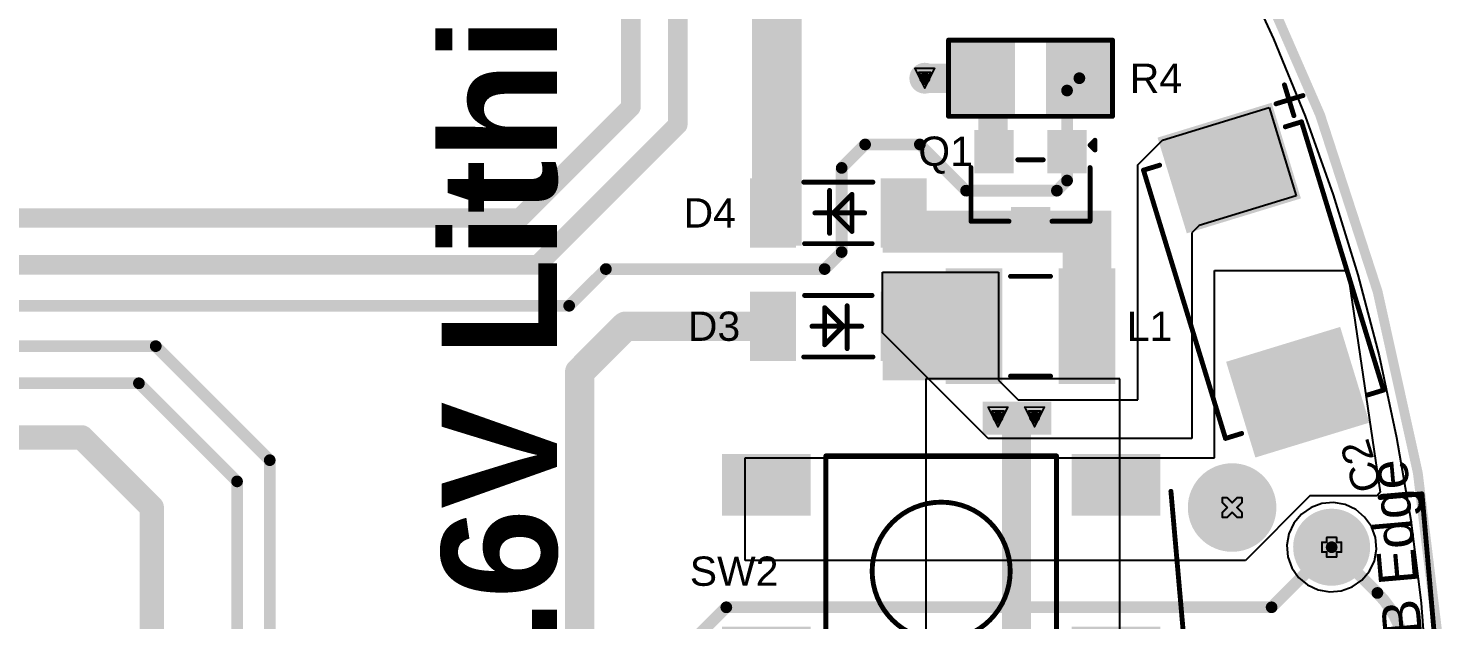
# Model space of a CAD drawing. Header units: inches. Extents: x 29 to 267, y 155 to 337.
# Drawn here: x 103.32 to 140.35, y 231.91 to 247.29 of the extents above; entities that cross this region are included whole.
import ezdxf

# ---------------------------------------------------------------- set-up
doc = ezdxf.new("R2010")
doc.units = ezdxf.units.IN
for name, color, linetype in [('Board Outline', 216, 'Continuous'), ('Bottom Layer', 5, 'Continuous'), ('Bottom Solder', 6, 'Continuous'), ('Drill Drawing', 1, 'Continuous'), ('Multi-Layer', 9, 'Continuous'), ('Pad Holes', 156, 'Continuous'), ('Top Layer', 1, 'Continuous'), ('Top Overlay', 2, 'Continuous'), ('Top Paste', 8, 'Continuous'), ('Top Solder', 216, 'Continuous'), ('Via Holes', 16, 'Continuous')]:
    doc.layers.add(name, color=color, linetype=linetype)
doc.styles.add('Arial', font='', dxfattribs={"height": 0.2})
doc.styles.add('Arial_Bold', font='', dxfattribs={"height": 0.2})
doc.styles.get('Arial').set_extended_font_data('Arial')
doc.styles.get('Arial_Bold').set_extended_font_data('Arial', bold=True)

# ---------------------------------------------------------------- blocks, each defined once
blk = doc.blocks.new('FSM6JSMATR_1')
at = {"layer": 'Top Layer'}
for points in [[(-3.5, 1.55), (-5.6, 1.55), (-5.6, 2.95), (-3.5, 2.95)], [(5.6, 1.55), (3.5, 1.55), (3.5, 2.95), (5.6, 2.95)], [(-3.5, -2.95), (-5.6, -2.95), (-5.6, -1.55), (-3.5, -1.55)], [(5.6, -2.95), (3.5, -2.95), (3.5, -1.55), (5.6, -1.55)]]:
    blk.add_hatch(color=1, dxfattribs=at).paths.add_polyline_path(points)
at = {"layer": 'Top Paste'}
for points in [[(-3.5, 1.55), (-5.6, 1.55), (-5.6, 2.95), (-3.5, 2.95)], [(5.6, 1.55), (3.5, 1.55), (3.5, 2.95), (5.6, 2.95)], [(-3.5, -2.95), (-5.6, -2.95), (-5.6, -1.55), (-3.5, -1.55)], [(5.6, -2.95), (3.5, -2.95), (3.5, -1.55), (5.6, -1.55)]]:
    blk.add_hatch(color=8, dxfattribs=at).paths.add_polyline_path(points)
at = {"layer": 'Top Solder'}
for points in [[(-3.398, 1.448), (-5.702, 1.448), (-5.702, 3.052), (-3.398, 3.052)], [(5.702, 1.448), (3.398, 1.448), (3.398, 3.052), (5.702, 3.052)], [(-3.398, -3.052), (-5.702, -3.052), (-5.702, -1.448), (-3.398, -1.448)], [(5.702, -3.052), (3.398, -3.052), (3.398, -1.448), (5.702, -1.448)]]:
    blk.add_hatch(color=216, dxfattribs=at).paths.add_polyline_path(points)
at = {"layer": 'Top Overlay', "const_width": 0.127}
for points in [[(3, 3), (-3, 3)], [(-3, 3), (-3, -3)], [(3, 3), (3, -3)], [(-5.784, 2.284), (-5.911, 2.411)], [(-5.911, 2.411), (-5.911, 2.157)], [(-5.784, 2.284), (-5.911, 2.157)], [(3, -3), (-3, -3)]]:
    blk.add_lwpolyline(points, dxfattribs=at)
at = {"layer": 'Top Overlay'}
for points, const_width in [([(-3.032, 3, 1), (-2.968, 3, 1)], 0.0635), ([(-3.032, 3, 1), (-2.968, 3, 1)], 0.0635), ([(2.968, 3, 1), (3.032, 3, 1)], 0.0635), ([(2.968, 3, 1), (3.032, 3, 1)], 0.0635), ([(-5.943, 2.411, 1), (-5.879, 2.411, 1)], 0.0635), ([(-5.943, 2.411, 1), (-5.879, 2.411, 1)], 0.0635), ([(-5.816, 2.284, 1), (-5.752, 2.284, 1)], 0.0635), ([(-5.816, 2.284, 1), (-5.752, 2.284, 1)], 0.0635), ([(-5.943, 2.157, 1), (-5.879, 2.157, 1)], 0.0635), ([(-5.943, 2.157, 1), (-5.879, 2.157, 1)], 0.0635), ([(1.796, 0, 1), (-1.796, 0, 1)], 0.127), ([(-1.828, 0, 1), (-1.764, 0, 1)], 0.0635), ([(1.764, 0, 1), (1.828, 0, 1)], 0.0635), ([(-3.032, -3, 1), (-2.968, -3, 1)], 0.0635), ([(-3.032, -3, 1), (-2.968, -3, 1)], 0.0635), ([(2.968, -3, 1), (3.032, -3, 1)], 0.0635), ([(2.968, -3, 1), (3.032, -3, 1)], 0.0635)]:
    blk.add_lwpolyline(points, format="xyb", close=True, dxfattribs=dict(at, const_width=const_width))
blk = doc.blocks.new('NLV32T_101J_EF_6')
at = {"layer": 'Top Layer'}
for points in [[(-2.106, 1.405), (-0.836, 1.405), (-0.836, -1.405), (-2.106, -1.405)], [(0.836, 1.405), (2.106, 1.405), (2.106, -1.405), (0.836, -1.405)]]:
    blk.add_hatch(color=1, dxfattribs=at).paths.add_polyline_path(points)
at = {"layer": 'Top Paste'}
for points in [[(-2.106, 1.405), (-0.836, 1.405), (-0.836, -1.405), (-2.106, -1.405)], [(0.836, 1.405), (2.106, 1.405), (2.106, -1.405), (0.836, -1.405)]]:
    blk.add_hatch(color=8, dxfattribs=at).paths.add_polyline_path(points)
at = {"layer": 'Top Solder'}
for points in [[(-2.208, 1.507), (-0.734, 1.507), (-0.734, -1.507), (-2.208, -1.507)], [(0.734, 1.507), (2.208, 1.507), (2.208, -1.507), (0.734, -1.507)]]:
    blk.add_hatch(color=216, dxfattribs=at).paths.add_polyline_path(points)
at = {"layer": 'Top Overlay', "const_width": 0.127}
for points in [[(-0.52, 1.298), (0.52, 1.298)], [(-0.52, -1.298), (0.52, -1.298)]]:
    blk.add_lwpolyline(points, dxfattribs=at)
at = {"layer": 'Top Overlay', "const_width": 0.0635}
for points in [[(-0.552, 1.298, 1), (-0.488, 1.298, 1)], [(0.488, 1.298, 1), (0.552, 1.298, 1)], [(-0.552, -1.298, 1), (-0.488, -1.298, 1)], [(0.488, -1.298, 1), (0.552, -1.298, 1)]]:
    blk.add_lwpolyline(points, format="xyb", close=True, dxfattribs=at)
blk = doc.blocks.new('1825027_8_17')
at = {"layer": 'Bottom Layer'}
h = blk.add_hatch(color=5, dxfattribs=at)
edge = h.paths.add_edge_path()
edge.add_arc((-3.505, 1.245), 1.05, 0, 360)
h = blk.add_hatch(color=5, dxfattribs=at)
edge = h.paths.add_edge_path()
edge.add_arc((3.505, 1.245), 1.05, 0, 360)
h = blk.add_hatch(color=5, dxfattribs=at)
edge = h.paths.add_edge_path()
edge.add_arc((-2.25, -1.245), 0.9, 0, 360)
h = blk.add_hatch(color=5, dxfattribs=at)
edge = h.paths.add_edge_path()
edge.add_arc((2.25, -1.245), 0.9, 0, 360)
at = {"layer": 'Bottom Solder'}
h = blk.add_hatch(color=6, dxfattribs=at)
edge = h.paths.add_edge_path()
edge.add_arc((-3.505, 1.245), 1.152, 0, 360)
h = blk.add_hatch(color=6, dxfattribs=at)
edge = h.paths.add_edge_path()
edge.add_arc((3.505, 1.245), 1.152, 0, 360)
h = blk.add_hatch(color=6, dxfattribs=at)
edge = h.paths.add_edge_path()
edge.add_arc((-2.25, -1.245), 1.002, 0, 360)
h = blk.add_hatch(color=6, dxfattribs=at)
edge = h.paths.add_edge_path()
edge.add_arc((2.25, -1.245), 1.002, 0, 360)
at = {"layer": 'Multi-Layer'}
h = blk.add_hatch(color=9, dxfattribs=at)
edge = h.paths.add_edge_path()
edge.add_arc((-3.505, 1.245), 1.05, 0, 360)
h = blk.add_hatch(color=9, dxfattribs=at)
edge = h.paths.add_edge_path()
edge.add_arc((3.505, 1.245), 1.05, 0, 360)
h = blk.add_hatch(color=9, dxfattribs=at)
edge = h.paths.add_edge_path()
edge.add_arc((-2.25, -1.245), 0.9, 0, 360)
h = blk.add_hatch(color=9, dxfattribs=at)
edge = h.paths.add_edge_path()
edge.add_arc((2.25, -1.245), 0.9, 0, 360)
at = {"layer": 'Pad Holes'}
h = blk.add_hatch(color=7, dxfattribs=at)
edge = h.paths.add_edge_path()
edge.add_arc((-3.505, 1.245), 0.65, 0, 360)
h = blk.add_hatch(color=7, dxfattribs=at)
edge = h.paths.add_edge_path()
edge.add_arc((3.505, 1.245), 0.65, 0, 360)
h = blk.add_hatch(color=7, dxfattribs=at)
edge = h.paths.add_edge_path()
edge.add_arc((-2.25, -1.245), 0.55, 0, 360)
h = blk.add_hatch(color=7, dxfattribs=at)
edge = h.paths.add_edge_path()
edge.add_arc((2.25, -1.245), 0.55, 0, 360)
at = {"layer": 'Top Layer'}
h = blk.add_hatch(color=1, dxfattribs=at)
edge = h.paths.add_edge_path()
edge.add_arc((-3.505, 1.245), 1.05, 0, 360)
h = blk.add_hatch(color=1, dxfattribs=at)
edge = h.paths.add_edge_path()
edge.add_arc((3.505, 1.245), 1.05, 0, 360)
h = blk.add_hatch(color=1, dxfattribs=at)
edge = h.paths.add_edge_path()
edge.add_arc((-2.25, -1.245), 0.9, 0, 360)
h = blk.add_hatch(color=1, dxfattribs=at)
edge = h.paths.add_edge_path()
edge.add_arc((2.25, -1.245), 0.9, 0, 360)
at = {"layer": 'Top Solder'}
h = blk.add_hatch(color=216, dxfattribs=at)
edge = h.paths.add_edge_path()
edge.add_arc((-3.505, 1.245), 1.152, 0, 360)
h = blk.add_hatch(color=216, dxfattribs=at)
edge = h.paths.add_edge_path()
edge.add_arc((3.505, 1.245), 1.152, 0, 360)
h = blk.add_hatch(color=216, dxfattribs=at)
edge = h.paths.add_edge_path()
edge.add_arc((-2.25, -1.245), 1.002, 0, 360)
h = blk.add_hatch(color=216, dxfattribs=at)
edge = h.paths.add_edge_path()
edge.add_arc((2.25, -1.245), 1.002, 0, 360)
at = {"layer": 'Top Overlay', "const_width": 0.127}
for points in [[(4.064, 2.794), (-4.013, 2.794)], [(-3.429, -2.616), (-3.429, -3.708)], [(3.429, -2.616), (3.429, -3.708)], [(3.429, -3.708), (-3.429, -3.708)]]:
    blk.add_lwpolyline(points, dxfattribs=at)
at = {"layer": 'Top Overlay', "const_width": 0.0635}
for points in [[(-4.045, 2.794, 1), (-3.981, 2.794, 1)], [(4.032, 2.794, 1), (4.096, 2.794, 1)], [(-3.461, -2.616, 1), (-3.397, -2.616, 1)], [(3.397, -2.616, 1), (3.461, -2.616, 1)], [(-3.461, -3.708, 1), (-3.397, -3.708, 1)], [(-3.461, -3.708, 1), (-3.397, -3.708, 1)], [(3.397, -3.708, 1), (3.461, -3.708, 1)], [(3.397, -3.708, 1), (3.461, -3.708, 1)]]:
    blk.add_lwpolyline(points, format="xyb", close=True, dxfattribs=at)
at = {"layer": 'Top Overlay', "style": 'Arial'}
blk.add_text('PCB Edge', height=1, dxfattribs=at).set_placement((-2.134, -3.393))
blk = doc.blocks.new('R___1206_52')
at = {"layer": 'Top Layer'}
for points in [[(-2.032, 0.889), (-0.508, 0.889), (-0.508, -0.889), (-2.032, -0.889)], [(0.508, 0.889), (2.032, 0.889), (2.032, -0.889), (0.508, -0.889)]]:
    blk.add_hatch(color=1, dxfattribs=at).paths.add_polyline_path(points)
at = {"layer": 'Top Paste'}
for points in [[(-2.032, 0.889), (-0.508, 0.889), (-0.508, -0.889), (-2.032, -0.889)], [(0.508, 0.889), (2.032, 0.889), (2.032, -0.889), (0.508, -0.889)]]:
    blk.add_hatch(color=8, dxfattribs=at).paths.add_polyline_path(points)
at = {"layer": 'Top Solder'}
for points in [[(-2.1336, 0.9906), (-0.4064, 0.9906), (-0.4064, -0.9906), (-2.1336, -0.9906)], [(0.4064, 0.9906), (2.1336, 0.9906), (2.1336, -0.9906), (0.4064, -0.9906)]]:
    blk.add_hatch(color=216, dxfattribs=at).paths.add_polyline_path(points)
at = {"layer": 'Top Overlay', "const_width": 0.127}
for points in [[(-2.1336, -0.9906), (-2.1336, 0.9906)], [(-2.1336, 0.9906), (2.1336, 0.9906)], [(2.1336, -0.9906), (2.1336, 0.9906)], [(-2.1336, -0.9906), (2.1336, -0.9906)]]:
    blk.add_lwpolyline(points, dxfattribs=at)
at = {"layer": 'Top Overlay', "const_width": 0.0635}
for points in [[(-2.16535, 0.9906, 1), (-2.10185, 0.9906, 1)], [(-2.16535, 0.9906, 1), (-2.10185, 0.9906, 1)], [(2.10185, 0.9906, 1), (2.16535, 0.9906, 1)], [(2.10185, 0.9906, 1), (2.16535, 0.9906, 1)], [(-2.16535, -0.9906, 1), (-2.10185, -0.9906, 1)], [(-2.16535, -0.9906, 1), (-2.10185, -0.9906, 1)], [(2.10185, -0.9906, 1), (2.16535, -0.9906, 1)], [(2.10185, -0.9906, 1), (2.16535, -0.9906, 1)]]:
    blk.add_lwpolyline(points, format="xyb", close=True, dxfattribs=at)
blk = doc.blocks.new('SOT_23_66')
at = {"layer": 'Top Layer'}
for points in [[(-0.41, 1.46), (0.41, 1.46), (0.41, 0.54), (-0.41, 0.54)], [(-1.36, -0.54), (-0.54, -0.54), (-0.54, -1.46), (-1.36, -1.46)], [(0.54, -0.54), (1.36, -0.54), (1.36, -1.46), (0.54, -1.46)]]:
    blk.add_hatch(color=1, dxfattribs=at).paths.add_polyline_path(points)
at = {"layer": 'Top Paste'}
for points in [[(-0.41, 1.46), (0.41, 1.46), (0.41, 0.54), (-0.41, 0.54)], [(-1.36, -0.54), (-0.54, -0.54), (-0.54, -1.46), (-1.36, -1.46)], [(0.54, -0.54), (1.36, -0.54), (1.36, -1.46), (0.54, -1.46)]]:
    blk.add_hatch(color=8, dxfattribs=at).paths.add_polyline_path(points)
at = {"layer": 'Top Solder'}
for points in [[(-0.512, 1.562), (0.512, 1.562), (0.512, 0.438), (-0.512, 0.438)], [(-1.462, -0.438), (-0.438, -0.438), (-0.438, -1.562), (-1.462, -1.562)], [(0.438, -0.438), (1.462, -0.438), (1.462, -1.562), (0.438, -1.562)]]:
    blk.add_hatch(color=216, dxfattribs=at).paths.add_polyline_path(points)
at = {"layer": 'Top Overlay', "const_width": 0.127}
for points in [[(-1.549, 0.813), (-1.549, -0.584)], [(-0.559, 0.813), (-1.549, 0.813)], [(1.549, 0.813), (0.559, 0.813)], [(1.549, 0.813), (1.549, -0.584)], [(0.33, -0.787), (-0.33, -0.787)], [(-1.549, -1.168), (-1.676, -1.041)], [(-1.676, -1.041), (-1.676, -1.295)], [(-1.549, -1.168), (-1.676, -1.295)]]:
    blk.add_lwpolyline(points, dxfattribs=at)
at = {"layer": 'Top Overlay', "const_width": 0.0635}
for points in [[(-1.581, 0.813, 1), (-1.518, 0.813, 1)], [(-1.581, 0.813, 1), (-1.518, 0.813, 1)], [(-0.591, 0.813, 1), (-0.527, 0.813, 1)], [(0.527, 0.813, 1), (0.591, 0.813, 1)], [(1.518, 0.813, 1), (1.581, 0.813, 1)], [(1.518, 0.813, 1), (1.581, 0.813, 1)], [(-1.581, -0.584, 1), (-1.518, -0.584, 1)], [(-0.362, -0.787, 1), (-0.298, -0.787, 1)], [(0.298, -0.787, 1), (0.362, -0.787, 1)], [(1.518, -0.584, 1), (1.581, -0.584, 1)], [(-1.708, -1.041, 1), (-1.645, -1.041, 1)], [(-1.708, -1.041, 1), (-1.645, -1.041, 1)], [(-1.581, -1.168, 1), (-1.518, -1.168, 1)], [(-1.581, -1.168, 1), (-1.518, -1.168, 1)], [(-1.708, -1.295, 1), (-1.645, -1.295, 1)], [(-1.708, -1.295, 1), (-1.645, -1.295, 1)]]:
    blk.add_lwpolyline(points, format="xyb", close=True, dxfattribs=at)
blk = doc.blocks.new('LL_34_87')
at = {"layer": 'Top Layer'}
for points in [[(-1.15, -0.85), (-2.25, -0.85), (-2.25, 0.85), (-1.15, 0.85)], [(2.25, -0.85), (1.15, -0.85), (1.15, 0.85), (2.25, 0.85)]]:
    blk.add_hatch(color=1, dxfattribs=at).paths.add_polyline_path(points)
at = {"layer": 'Top Paste'}
for points in [[(-1.15, -0.85), (-2.25, -0.85), (-2.25, 0.85), (-1.15, 0.85)], [(2.25, -0.85), (1.15, -0.85), (1.15, 0.85), (2.25, 0.85)]]:
    blk.add_hatch(color=8, dxfattribs=at).paths.add_polyline_path(points)
at = {"layer": 'Top Solder'}
for points in [[(-1.099, -0.901), (-2.301, -0.901), (-2.301, 0.901), (-1.099, 0.901)], [(2.301, -0.901), (1.099, -0.901), (1.099, 0.901), (2.301, 0.901)]]:
    blk.add_hatch(color=216, dxfattribs=at).paths.add_polyline_path(points)
at = {"layer": 'Top Overlay', "const_width": 0.127}
for points in [[(-0.9, 0.8), (0.9, 0.8)], [(-0.229, -0.533), (-0.229, 0.584)], [(-0.127, 0), (0.356, 0.483)], [(0.356, -0.483), (0.356, 0.483)], [(-0.61, 0), (0.686, 0)], [(-0.102, -0.025), (0.356, -0.483)], [(-0.878, -0.8), (0.878, -0.8)]]:
    blk.add_lwpolyline(points, dxfattribs=at)
at = {"layer": 'Top Overlay', "const_width": 0.0635}
for points in [[(-0.932, 0.8, 1), (-0.868, 0.8, 1)], [(0.868, 0.8, 1), (0.932, 0.8, 1)], [(-0.26, 0.584, 1), (-0.197, 0.584, 1)], [(0.324, 0.483, 1), (0.387, 0.483, 1)], [(0.324, 0.483, 1), (0.387, 0.483, 1)], [(-0.641, 0, 1), (-0.578, 0, 1)], [(-0.159, 0, 1), (-0.095, 0, 1)], [(-0.133, -0.025, 1), (-0.07, -0.025, 1)], [(0.654, 0, 1), (0.718, 0, 1)], [(-0.91, -0.8, 1), (-0.846, -0.8, 1)], [(-0.26, -0.533, 1), (-0.197, -0.533, 1)], [(0.324, -0.483, 1), (0.387, -0.483, 1)], [(0.324, -0.483, 1), (0.387, -0.483, 1)], [(0.846, -0.8, 1), (0.91, -0.8, 1)]]:
    blk.add_lwpolyline(points, format="xyb", close=True, dxfattribs=at)
blk = doc.blocks.new('LL_34_88')
at = {"layer": 'Top Layer'}
for points in [[(-1.15, -0.85), (-2.25, -0.85), (-2.25, 0.85), (-1.15, 0.85)], [(2.25, -0.85), (1.15, -0.85), (1.15, 0.85), (2.25, 0.85)]]:
    blk.add_hatch(color=1, dxfattribs=at).paths.add_polyline_path(points)
at = {"layer": 'Top Paste'}
for points in [[(-1.15, -0.85), (-2.25, -0.85), (-2.25, 0.85), (-1.15, 0.85)], [(2.25, -0.85), (1.15, -0.85), (1.15, 0.85), (2.25, 0.85)]]:
    blk.add_hatch(color=8, dxfattribs=at).paths.add_polyline_path(points)
at = {"layer": 'Top Solder'}
for points in [[(-1.099, -0.901), (-2.301, -0.901), (-2.301, 0.901), (-1.099, 0.901)], [(2.301, -0.901), (1.099, -0.901), (1.099, 0.901), (2.301, 0.901)]]:
    blk.add_hatch(color=216, dxfattribs=at).paths.add_polyline_path(points)
at = {"layer": 'Top Overlay', "const_width": 0.127}
for points in [[(0.9, 0.8), (-0.9, 0.8)], [(-0.229, 0.584), (-0.229, -0.533)], [(0.356, 0.483), (-0.127, 0)], [(0.356, 0.483), (0.356, -0.483)], [(0.686, 0), (-0.61, 0)], [(0.356, -0.483), (-0.102, -0.025)], [(0.878, -0.8), (-0.878, -0.8)]]:
    blk.add_lwpolyline(points, dxfattribs=at)
at = {"layer": 'Top Overlay', "const_width": 0.0635}
for points in [[(-0.932, 0.8, 1), (-0.868, 0.8, 1)], [(0.868, 0.8, 1), (0.932, 0.8, 1)], [(-0.26, 0.584, 1), (-0.197, 0.584, 1)], [(0.324, 0.483, 1), (0.387, 0.483, 1)], [(0.324, 0.483, 1), (0.387, 0.483, 1)], [(-0.641, 0, 1), (-0.578, 0, 1)], [(-0.159, 0, 1), (-0.095, 0, 1)], [(-0.133, -0.025, 1), (-0.07, -0.025, 1)], [(0.654, 0, 1), (0.718, 0, 1)], [(-0.91, -0.8, 1), (-0.846, -0.8, 1)], [(-0.26, -0.533, 1), (-0.197, -0.533, 1)], [(0.324, -0.483, 1), (0.387, -0.483, 1)], [(0.324, -0.483, 1), (0.387, -0.483, 1)], [(0.846, -0.8, 1), (0.91, -0.8, 1)]]:
    blk.add_lwpolyline(points, format="xyb", close=True, dxfattribs=at)
blk = doc.blocks.new('C____D_100')
at = {"layer": 'Top Layer'}
for points in [[(-4.25, 1.45), (-1.85, 1.45), (-1.85, -1.45), (-4.25, -1.45)], [(1.85, 1.45), (4.25, 1.45), (4.25, -1.45), (1.85, -1.45)]]:
    blk.add_hatch(color=1, dxfattribs=at).paths.add_polyline_path(points)
at = {"layer": 'Top Paste'}
for points in [[(-4.25, 1.45), (-1.85, 1.45), (-1.85, -1.45), (-4.25, -1.45)], [(1.85, 1.45), (4.25, 1.45), (4.25, -1.45), (1.85, -1.45)]]:
    blk.add_hatch(color=8, dxfattribs=at).paths.add_polyline_path(points)
at = {"layer": 'Top Solder'}
for points in [[(-4.352, 1.552), (-1.748, 1.552), (-1.748, -1.552), (-4.352, -1.552)], [(1.748, 1.552), (4.352, 1.552), (4.352, -1.552), (1.748, -1.552)]]:
    blk.add_hatch(color=216, dxfattribs=at).paths.add_polyline_path(points)
at = {"layer": 'Top Overlay', "const_width": 0.127}
for points in [[(-4.293, 1.651), (-4.293, 2.388)], [(-4.699, 2.007), (-3.861, 2.007)], [(-3.65, 1.709), (-3.65, 2.15)], [(-3.65, 2.15), (3.65, 2.15)], [(3.65, 1.709), (3.65, 2.15)], [(-3.65, -2.15), (-3.65, -1.709)], [(3.65, -2.15), (3.65, -1.709)], [(-3.65, -2.15), (3.65, -2.15)]]:
    blk.add_lwpolyline(points, dxfattribs=at)
at = {"layer": 'Top Overlay', "const_width": 0.0635}
for points in [[(-4.324, 2.388, 1), (-4.261, 2.388, 1)], [(-4.731, 2.007, 1), (-4.667, 2.007, 1)], [(-3.893, 2.007, 1), (-3.829, 2.007, 1)], [(-3.682, 2.15, 1), (-3.618, 2.15, 1)], [(-3.682, 2.15, 1), (-3.618, 2.15, 1)], [(3.618, 2.15, 1), (3.682, 2.15, 1)], [(3.618, 2.15, 1), (3.682, 2.15, 1)], [(-4.324, 1.651, 1), (-4.261, 1.651, 1)], [(-3.682, 1.709, 1), (-3.618, 1.709, 1)], [(3.618, 1.709, 1), (3.682, 1.709, 1)], [(-3.682, -1.709, 1), (-3.618, -1.709, 1)], [(3.618, -1.709, 1), (3.682, -1.709, 1)], [(-3.682, -2.15, 1), (-3.618, -2.15, 1)], [(-3.682, -2.15, 1), (-3.618, -2.15, 1)], [(3.618, -2.15, 1), (3.682, -2.15, 1)], [(3.618, -2.15, 1), (3.682, -2.15, 1)]]:
    blk.add_lwpolyline(points, format="xyb", close=True, dxfattribs=at)

msp = doc.modelspace()

# ---------------------------------------------------------------- hatches: boundary and pattern name
at = {"layer": 'Bottom Layer'}
h = msp.add_hatch(color=5, dxfattribs=at)
edge = h.paths.add_edge_path()
edge.add_arc((126.646, 245.999), 0.3, 0, 360)
msp.add_hatch(color=5, dxfattribs=at).paths.add_polyline_path([(128.151, 236.728), (129.942, 236.728), (129.942, 237.585), (128.151, 237.585)])
h = msp.add_hatch(color=5, dxfattribs=at)
edge = h.paths.add_edge_path()
edge.add_arc((128.55, 237.185), 0.3, 0, 360)
h = msp.add_hatch(color=5, dxfattribs=at)
edge = h.paths.add_edge_path()
edge.add_arc((129.502, 237.185), 0.3, 0, 360)
at = {"layer": 'Bottom Solder'}
h = msp.add_hatch(color=6, dxfattribs=at)
edge = h.paths.add_edge_path()
edge.add_arc((126.646, 245.999), 0.402, 0, 360)
h = msp.add_hatch(color=6, dxfattribs=at)
edge = h.paths.add_edge_path()
edge.add_arc((128.55, 237.185), 0.402, 0, 360)
h = msp.add_hatch(color=6, dxfattribs=at)
edge = h.paths.add_edge_path()
edge.add_arc((129.502, 237.185), 0.402, 0, 360)
at = {"layer": 'Top Layer'}
for points in [[(122.146, 241.644), (123.444, 241.644), (123.444, 254.696), (122.146, 254.696)], [(125.546, 241.457), (126.646, 241.457), (126.646, 243.344), (125.546, 243.344)], [(125.546, 241.457), (131.503, 241.457), (131.503, 242.55), (125.546, 242.55)], [(130.233, 238.141), (131.503, 238.141), (131.503, 242.55), (130.233, 242.55)], [(125.546, 238.141), (128.561, 238.141), (128.561, 240.951), (125.546, 240.951)]]:
    msp.add_hatch(color=1, dxfattribs=at).paths.add_polyline_path(points)
h = msp.add_hatch(color=1, dxfattribs=at)
edge = h.paths.add_edge_path()
edge.add_arc((126.646, 245.999), 0.3, 0, 360)
h = msp.add_hatch(color=1, dxfattribs=at)
edge = h.paths.add_edge_path()
edge.add_arc((128.55, 237.185), 0.3, 0, 360)
h = msp.add_hatch(color=1, dxfattribs=at)
edge = h.paths.add_edge_path()
edge.add_arc((129.502, 237.185), 0.3, 0, 360)
at = {"layer": 'Top Solder'}
h = msp.add_hatch(color=216, dxfattribs=at)
edge = h.paths.add_edge_path()
edge.add_arc((126.646, 245.999), 0.402, 0, 360)
h = msp.add_hatch(color=216, dxfattribs=at)
edge = h.paths.add_edge_path()
edge.add_arc((128.55, 237.185), 0.402, 0, 360)
h = msp.add_hatch(color=216, dxfattribs=at)
edge = h.paths.add_edge_path()
edge.add_arc((129.502, 237.185), 0.402, 0, 360)
at = {"layer": 'Via Holes'}
h = msp.add_hatch(color=7, dxfattribs=at)
edge = h.paths.add_edge_path()
edge.add_arc((126.646, 245.999), 0.15, 0, 360)
h = msp.add_hatch(color=7, dxfattribs=at)
edge = h.paths.add_edge_path()
edge.add_arc((128.55, 237.185), 0.15, 0, 360)
h = msp.add_hatch(color=7, dxfattribs=at)
edge = h.paths.add_edge_path()
edge.add_arc((129.502, 237.185), 0.15, 0, 360)

# ---------------------------------------------------------------- linework, layer by layer
at = {"layer": 'Board Outline', "const_width": 0.254}
msp.add_lwpolyline([(55.145, 191.491, -2.452185), (125.145, 191.491)], format="xyb", dxfattribs=at)
at = {"layer": 'Bottom Layer'}
for p, q in [((134.808, 249.006), (135.718, 247.028)), ((135.718, 247.028), (136.54, 245.012)), ((136.54, 245.012), (137.273, 242.962)), ((137.273, 242.962), (137.916, 240.881)), ((137.916, 240.881), (138.467, 238.775)), ((138.467, 238.775), (138.924, 236.646)), ((131.724, 238.176), (126.67, 238.176)), ((126.67, 238.176), (126.67, 227.19)), ((131.724, 229.895), (131.724, 238.176)), ((138.924, 236.646), (139.289, 234.499)), ((136.695, 234.827), (136.446, 234.653)), ((136.981, 234.931), (136.695, 234.827)), ((137.283, 234.958), (136.981, 234.931)), ((137.583, 234.905), (137.283, 234.958)), ((137.858, 234.777), (137.583, 234.905)), ((138.091, 234.581), (137.858, 234.777)), ((136.251, 234.42), (136.122, 234.145)), ((136.446, 234.653), (136.251, 234.42)), ((138.265, 234.332), (138.091, 234.581)), ((139.289, 234.499), (139.558, 232.339)), ((136.122, 234.145), (136.07, 233.846)), ((138.369, 234.047), (138.265, 234.332)), ((138.395, 233.744), (138.369, 234.047)), ((136.07, 233.846), (136.096, 233.543)), ((138.343, 233.445), (138.395, 233.744)), ((136.096, 233.543), (136.2, 233.257)), ((138.214, 233.169), (138.343, 233.445)), ((136.2, 233.257), (136.374, 233.009)), ((136.374, 233.009), (136.607, 232.813)), ((137.77, 232.762), (138.019, 232.937)), ((138.019, 232.937), (138.214, 233.169)), ((136.607, 232.813), (136.883, 232.685)), ((136.883, 232.685), (137.182, 232.632)), ((137.182, 232.632), (137.484, 232.659)), ((137.484, 232.659), (137.77, 232.762)), ((139.558, 232.339), (139.733, 230.169))]:
    msp.add_line(p, q, dxfattribs=at)
at = {"layer": 'Bottom Layer', "const_width": 0.762}
for points in [[(129.032, 237.109), (129.108, 237.185)], [(129.032, 230.781), (129.032, 237.109)], [(129.108, 237.185), (129.502, 237.185)]]:
    msp.add_lwpolyline(points, dxfattribs=at)
at = {"layer": 'Bottom Layer', "const_width": 0.381}
for points in [[(128.841, 237.109, 1), (129.222, 237.109, 1)], [(128.841, 237.109, 1), (129.222, 237.109, 1)], [(128.918, 237.185, 1), (129.299, 237.185, 1)], [(128.918, 237.185, 1), (129.299, 237.185, 1)], [(129.311, 237.185, 1), (129.692, 237.185, 1)]]:
    msp.add_lwpolyline(points, format="xyb", close=True, dxfattribs=at)
at = {"layer": 'Drill Drawing', "const_width": 0.0508}
for points in [[(126.392, 246.253), (126.9, 246.253)], [(126.392, 246.253), (126.646, 245.745)], [(126.646, 245.745), (126.9, 246.253)], [(126.493, 246.151), (126.798, 246.151)], [(126.493, 246.151), (126.646, 245.847)], [(126.646, 245.847), (126.798, 246.151)], [(128.296, 237.439), (128.804, 237.439)], [(128.296, 237.439), (128.55, 236.931)], [(128.397, 237.338), (128.702, 237.338)], [(128.397, 237.338), (128.55, 237.033)], [(128.55, 236.931), (128.804, 237.439)], [(128.55, 237.033), (128.702, 237.338)], [(129.248, 237.439), (129.756, 237.439)], [(129.248, 237.439), (129.502, 236.931)], [(129.35, 237.338), (129.654, 237.338)], [(129.35, 237.338), (129.502, 237.033)], [(129.502, 236.931), (129.756, 237.439)], [(129.502, 237.033), (129.654, 237.338)], [(134.389, 234.955), (134.389, 235.082)], [(134.389, 235.082), (134.516, 235.082)], [(134.389, 234.955), (134.516, 234.828)], [(134.389, 234.701), (134.516, 234.828)], [(134.516, 235.082), (134.643, 234.955)], [(134.643, 234.955), (134.77, 235.082)], [(134.77, 235.082), (134.897, 235.082)], [(134.77, 234.828), (134.897, 234.955)], [(134.77, 234.828), (134.897, 234.701)], [(134.897, 234.955), (134.897, 235.082)], [(134.389, 234.574), (134.389, 234.701)], [(134.389, 234.574), (134.516, 234.574)], [(134.516, 234.574), (134.643, 234.701)], [(134.643, 234.701), (134.77, 234.574)], [(134.77, 234.574), (134.897, 234.574)], [(134.897, 234.574), (134.897, 234.701)], [(137.106, 233.922), (137.106, 234.049)], [(137.106, 234.049), (137.36, 234.049)], [(137.36, 233.922), (137.36, 234.049)], [(136.979, 233.668), (136.979, 233.922)], [(136.979, 233.922), (137.106, 233.922)], [(136.979, 233.668), (137.106, 233.668)], [(137.106, 233.541), (137.106, 233.668)], [(137.36, 233.922), (137.487, 233.922)], [(137.36, 233.668), (137.487, 233.668)], [(137.36, 233.541), (137.36, 233.668)], [(137.487, 233.668), (137.487, 233.922)], [(137.106, 233.541), (137.36, 233.541)]]:
    msp.add_lwpolyline(points, dxfattribs=at)
at = {"layer": 'Drill Drawing', "const_width": 0.0254}
for points in [[(126.379, 246.253, 1), (126.405, 246.253, 1)], [(126.379, 246.253, 1), (126.405, 246.253, 1)], [(126.887, 246.253, 1), (126.913, 246.253, 1)], [(126.887, 246.253, 1), (126.913, 246.253, 1)], [(126.481, 246.151, 1), (126.506, 246.151, 1)], [(126.481, 246.151, 1), (126.506, 246.151, 1)], [(126.786, 246.151, 1), (126.811, 246.151, 1)], [(126.786, 246.151, 1), (126.811, 246.151, 1)], [(126.633, 245.847, 1), (126.659, 245.847, 1)], [(126.633, 245.847, 1), (126.659, 245.847, 1)], [(126.633, 245.745, 1), (126.659, 245.745, 1)], [(126.633, 245.745, 1), (126.659, 245.745, 1)], [(128.283, 237.439, 1), (128.308, 237.439, 1)], [(128.283, 237.439, 1), (128.308, 237.439, 1)], [(128.385, 237.338, 1), (128.41, 237.338, 1)], [(128.385, 237.338, 1), (128.41, 237.338, 1)], [(128.689, 237.338, 1), (128.715, 237.338, 1)], [(128.689, 237.338, 1), (128.715, 237.338, 1)], [(128.791, 237.439, 1), (128.816, 237.439, 1)], [(128.791, 237.439, 1), (128.816, 237.439, 1)], [(129.235, 237.439, 1), (129.261, 237.439, 1)], [(129.235, 237.439, 1), (129.261, 237.439, 1)], [(129.337, 237.338, 1), (129.362, 237.338, 1)], [(129.337, 237.338, 1), (129.362, 237.338, 1)], [(129.642, 237.338, 1), (129.667, 237.338, 1)], [(129.642, 237.338, 1), (129.667, 237.338, 1)], [(129.743, 237.439, 1), (129.769, 237.439, 1)], [(129.743, 237.439, 1), (129.769, 237.439, 1)], [(128.537, 237.033, 1), (128.562, 237.033, 1)], [(128.537, 237.033, 1), (128.562, 237.033, 1)], [(129.489, 237.033, 1), (129.515, 237.033, 1)], [(129.489, 237.033, 1), (129.515, 237.033, 1)], [(128.537, 236.931, 1), (128.562, 236.931, 1)], [(128.537, 236.931, 1), (128.562, 236.931, 1)], [(129.489, 236.931, 1), (129.515, 236.931, 1)], [(129.489, 236.931, 1), (129.515, 236.931, 1)], [(134.376, 235.082, 1), (134.401, 235.082, 1)], [(134.376, 235.082, 1), (134.401, 235.082, 1)], [(134.376, 234.955, 1), (134.401, 234.955, 1)], [(134.376, 234.955, 1), (134.401, 234.955, 1)], [(134.503, 235.082, 1), (134.528, 235.082, 1)], [(134.503, 235.082, 1), (134.528, 235.082, 1)], [(134.503, 234.828, 1), (134.528, 234.828, 1)], [(134.503, 234.828, 1), (134.528, 234.828, 1)], [(134.63, 234.955, 1), (134.655, 234.955, 1)], [(134.63, 234.955, 1), (134.655, 234.955, 1)], [(134.757, 235.082, 1), (134.782, 235.082, 1)], [(134.757, 235.082, 1), (134.782, 235.082, 1)], [(134.757, 234.828, 1), (134.782, 234.828, 1)], [(134.757, 234.828, 1), (134.782, 234.828, 1)], [(134.884, 235.082, 1), (134.909, 235.082, 1)], [(134.884, 235.082, 1), (134.909, 235.082, 1)], [(134.884, 234.955, 1), (134.909, 234.955, 1)], [(134.884, 234.955, 1), (134.909, 234.955, 1)], [(134.376, 234.701, 1), (134.401, 234.701, 1)], [(134.376, 234.701, 1), (134.401, 234.701, 1)], [(134.376, 234.574, 1), (134.401, 234.574, 1)], [(134.376, 234.574, 1), (134.401, 234.574, 1)], [(134.503, 234.574, 1), (134.528, 234.574, 1)], [(134.503, 234.574, 1), (134.528, 234.574, 1)], [(134.63, 234.701, 1), (134.655, 234.701, 1)], [(134.63, 234.701, 1), (134.655, 234.701, 1)], [(134.757, 234.574, 1), (134.782, 234.574, 1)], [(134.757, 234.574, 1), (134.782, 234.574, 1)], [(134.884, 234.701, 1), (134.909, 234.701, 1)], [(134.884, 234.701, 1), (134.909, 234.701, 1)], [(134.884, 234.574, 1), (134.909, 234.574, 1)], [(134.884, 234.574, 1), (134.909, 234.574, 1)], [(137.093, 234.049, 1), (137.118, 234.049, 1)], [(137.093, 234.049, 1), (137.118, 234.049, 1)], [(137.347, 234.049, 1), (137.372, 234.049, 1)], [(137.347, 234.049, 1), (137.372, 234.049, 1)], [(136.966, 233.922, 1), (136.991, 233.922, 1)], [(136.966, 233.922, 1), (136.991, 233.922, 1)], [(136.966, 233.668, 1), (136.991, 233.668, 1)], [(136.966, 233.668, 1), (136.991, 233.668, 1)], [(137.093, 233.922, 1), (137.118, 233.922, 1)], [(137.093, 233.922, 1), (137.118, 233.922, 1)], [(137.093, 233.668, 1), (137.118, 233.668, 1)], [(137.093, 233.668, 1), (137.118, 233.668, 1)], [(137.347, 233.922, 1), (137.372, 233.922, 1)], [(137.347, 233.922, 1), (137.372, 233.922, 1)], [(137.347, 233.668, 1), (137.372, 233.668, 1)], [(137.347, 233.668, 1), (137.372, 233.668, 1)], [(137.474, 233.922, 1), (137.499, 233.922, 1)], [(137.474, 233.922, 1), (137.499, 233.922, 1)], [(137.474, 233.668, 1), (137.499, 233.668, 1)], [(137.474, 233.668, 1), (137.499, 233.668, 1)], [(137.093, 233.541, 1), (137.118, 233.541, 1)], [(137.093, 233.541, 1), (137.118, 233.541, 1)], [(137.347, 233.541, 1), (137.372, 233.541, 1)], [(137.347, 233.541, 1), (137.372, 233.541, 1)]]:
    msp.add_lwpolyline(points, format="xyb", close=True, dxfattribs=at)
at = {"layer": 'Top Layer'}
for p, q in [((132.83, 244.386), (135.603, 245.233)), ((135.603, 245.233), (136.305, 242.938)), ((132.19, 243.746), (132.83, 244.386)), ((132.19, 237.63), (132.19, 243.746)), ((136.305, 242.938), (133.789, 242.169)), ((133.789, 242.169), (133.597, 241.977)), ((133.597, 241.977), (133.597, 236.626)), ((125.546, 239.376), (125.546, 240.951)), ((125.546, 240.951), (128.561, 240.951)), ((128.561, 240.951), (128.561, 238.141)), ((134.187, 236.122), (134.187, 240.995)), ((134.187, 240.995), (137.647, 240.995)), ((137.647, 240.995), (138.497, 235.224)), ((128.295, 236.626), (125.546, 239.376)), ((128.561, 238.141), (129.073, 237.63)), ((129.073, 237.63), (132.19, 237.63)), ((133.597, 236.626), (128.295, 236.626)), ((121.972, 233.451), (121.972, 236.122)), ((121.972, 236.122), (134.187, 236.122)), ((138.497, 235.224), (138.414, 235.128)), ((136.666, 235.128), (134.99, 233.451)), ((138.414, 235.128), (136.666, 235.128)), ((134.99, 233.451), (121.972, 233.451))]:
    msp.add_line(p, q, dxfattribs=at)
for points, const_width in [([(118.999, 245.249), (118.999, 259.424)], 0.508), ([(120.218, 244.789), (120.218, 255.511)], 0.508), ([(126.646, 245.999), (128.127, 245.999)], 0.762), ([(128.127, 245.999), (128.418, 245.708)], 0.762), ([(128.418, 244.119), (128.418, 245.708)], 0.762), ([(130.347, 245.679), (130.667, 245.999)], 0.305), ([(116.11, 242.361), (118.999, 245.249)], 0.508), ([(130.347, 243.336), (130.347, 245.679)], 0.305), ([(116.572, 241.143), (120.218, 244.789)], 0.508), ([(124.483, 243.665), (125.093, 244.275)], 0.305), ([(125.093, 244.275), (126.517, 244.275)], 0.305), ([(126.517, 244.275), (127.719, 243.073)], 0.305), ([(128.418, 244.119), (128.447, 244.09)], 0.762), ([(124.483, 241.476), (124.483, 243.665)], 0.305), ([(130.084, 243.073), (130.347, 243.336)], 0.305), ([(127.719, 243.073), (130.084, 243.073)], 0.305), ([(85.169, 242.361), (116.11, 242.361)], 0.508), ([(124.04, 241.033), (124.483, 241.476)], 0.305), ([(84.708, 241.143), (116.572, 241.143)], 0.508), ([(117.392, 240.078), (118.348, 241.033)], 0.305), ([(118.348, 241.033), (124.04, 241.033)], 0.305), ([(83.936, 240.078), (117.392, 240.078)], 0.305), ([(117.664, 238.352), (118.857, 239.546)], 0.762), ([(118.857, 239.546), (122.696, 239.546)], 0.762), ([(81.664, 239.027), (106.635, 239.027)], 0.305), ([(106.635, 239.027), (109.601, 236.06)], 0.305), ([(117.664, 230.922), (117.664, 238.352)], 0.762), ([(80.993, 238.061), (106.197, 238.061)], 0.305), ([(106.197, 238.061), (108.75, 235.508)], 0.305), ([(79.918, 236.652), (104.708, 236.652)], 0.635), ([(104.708, 236.652), (106.531, 234.829)], 0.635), ([(109.601, 229.707), (109.601, 236.06)], 0.305), ([(108.75, 229.17), (108.75, 235.508)], 0.305), ([(106.531, 229.921), (106.531, 234.829)], 0.635), ([(135.67, 232.232), (137.233, 233.795)], 0.305), ([(137.233, 233.795), (138.423, 232.605)], 0.305), ([(118.177, 228.927), (121.481, 232.232)], 0.305), ([(121.481, 232.232), (135.67, 232.232)], 0.305)]:
    msp.add_lwpolyline(points, dxfattribs=dict(at, const_width=const_width))
for points, const_width in [([(126.455, 245.999, 1), (126.836, 245.999, 1)], 0.381), ([(127.937, 245.999, 1), (128.318, 245.999, 1)], 0.381), ([(127.937, 245.999, 1), (128.318, 245.999, 1)], 0.381), ([(128.228, 245.708, 1), (128.609, 245.708, 1)], 0.381), ([(128.228, 245.708, 1), (128.609, 245.708, 1)], 0.381), ([(130.591, 245.999, 1), (130.744, 245.999, 1)], 0.152), ([(118.872, 245.249, 1), (119.126, 245.249, 1)], 0.254), ([(118.872, 245.249, 1), (119.126, 245.249, 1)], 0.254), ([(130.271, 245.679, 1), (130.424, 245.679, 1)], 0.152), ([(130.271, 245.679, 1), (130.424, 245.679, 1)], 0.152), ([(120.091, 244.789, 1), (120.345, 244.789, 1)], 0.254), ([(120.091, 244.789, 1), (120.345, 244.789, 1)], 0.254), ([(125.017, 244.275, 1), (125.169, 244.275, 1)], 0.152), ([(125.017, 244.275, 1), (125.169, 244.275, 1)], 0.152), ([(126.441, 244.275, 1), (126.593, 244.275, 1)], 0.152), ([(126.441, 244.275, 1), (126.593, 244.275, 1)], 0.152), ([(128.228, 244.119, 1), (128.609, 244.119, 1)], 0.381), ([(128.228, 244.119, 1), (128.609, 244.119, 1)], 0.381), ([(128.257, 244.09, 1), (128.638, 244.09, 1)], 0.381), ([(124.407, 243.665, 1), (124.559, 243.665, 1)], 0.152), ([(124.407, 243.665, 1), (124.559, 243.665, 1)], 0.152), ([(130.271, 243.336, 1), (130.424, 243.336, 1)], 0.152), ([(130.271, 243.336, 1), (130.424, 243.336, 1)], 0.152), ([(127.643, 243.073, 1), (127.795, 243.073, 1)], 0.152), ([(127.643, 243.073, 1), (127.795, 243.073, 1)], 0.152), ([(130.007, 243.073, 1), (130.16, 243.073, 1)], 0.152), ([(130.007, 243.073, 1), (130.16, 243.073, 1)], 0.152), ([(115.983, 242.361, 1), (116.237, 242.361, 1)], 0.254), ([(115.983, 242.361, 1), (116.237, 242.361, 1)], 0.254), ([(124.407, 241.476, 1), (124.559, 241.476, 1)], 0.152), ([(124.407, 241.476, 1), (124.559, 241.476, 1)], 0.152), ([(116.445, 241.143, 1), (116.699, 241.143, 1)], 0.254), ([(116.445, 241.143, 1), (116.699, 241.143, 1)], 0.254), ([(118.271, 241.033, 1), (118.424, 241.033, 1)], 0.152), ([(118.271, 241.033, 1), (118.424, 241.033, 1)], 0.152), ([(123.964, 241.033, 1), (124.116, 241.033, 1)], 0.152), ([(123.964, 241.033, 1), (124.116, 241.033, 1)], 0.152), ([(117.316, 240.078, 1), (117.468, 240.078, 1)], 0.152), ([(117.316, 240.078, 1), (117.468, 240.078, 1)], 0.152), ([(118.667, 239.546, 1), (119.048, 239.546, 1)], 0.381), ([(118.667, 239.546, 1), (119.048, 239.546, 1)], 0.381), ([(122.505, 239.546, 1), (122.886, 239.546, 1)], 0.381), ([(106.558, 239.027, 1), (106.711, 239.027, 1)], 0.152), ([(106.558, 239.027, 1), (106.711, 239.027, 1)], 0.152), ([(117.474, 238.352, 1), (117.855, 238.352, 1)], 0.381), ([(117.474, 238.352, 1), (117.855, 238.352, 1)], 0.381), ([(106.121, 238.061, 1), (106.273, 238.061, 1)], 0.152), ([(106.121, 238.061, 1), (106.273, 238.061, 1)], 0.152), ([(104.549, 236.652, 1), (104.867, 236.652, 1)], 0.318), ([(104.549, 236.652, 1), (104.867, 236.652, 1)], 0.318), ([(109.525, 236.06, 1), (109.677, 236.06, 1)], 0.152), ([(109.525, 236.06, 1), (109.677, 236.06, 1)], 0.152), ([(108.674, 235.508, 1), (108.826, 235.508, 1)], 0.152), ([(108.674, 235.508, 1), (108.826, 235.508, 1)], 0.152), ([(106.372, 234.829, 1), (106.689, 234.829, 1)], 0.318), ([(106.372, 234.829, 1), (106.689, 234.829, 1)], 0.318), ([(137.156, 233.795, 1), (137.309, 233.795, 1)], 0.152), ([(137.156, 233.795, 1), (137.309, 233.795, 1)], 0.152), ([(138.346, 232.605, 1), (138.499, 232.605, 1)], 0.152), ([(138.346, 232.605, 1), (138.499, 232.605, 1)], 0.152), ([(121.405, 232.232, 1), (121.558, 232.232, 1)], 0.152), ([(121.405, 232.232, 1), (121.558, 232.232, 1)], 0.152), ([(135.594, 232.232, 1), (135.746, 232.232, 1)], 0.152), ([(135.594, 232.232, 1), (135.746, 232.232, 1)], 0.152)]:
    msp.add_lwpolyline(points, format="xyb", close=True, dxfattribs=dict(at, const_width=const_width))
at = {"layer": 'Top Layer', "const_width": 0.305}
msp.add_lwpolyline([(138.423, 232.605, -0.198912), (139.167, 230.809)], format="xyb", dxfattribs=at)

# ---------------------------------------------------------------- block references
for name, p in [('R___1206_52', (129.397, 245.999)), ('LL_34_87', (124.396, 242.494)), ('NLV32T_101J_EF_6', (129.397, 239.546))]:
    msp.add_blockref(name, p)
for name, p, rotation in [('C____D_100', (135.459, 240.745), 287), ('SOT_23_66', (129.397, 243.09), 180), ('LL_34_88', (124.396, 239.546), 180), ('1825027_8_17', (136.188, 231.445), 95), ('FSM6JSMATR_1', (127.072, 233.172), 180)]:
    msp.add_blockref(name, p, dxfattribs=dict(rotation=rotation))

# ---------------------------------------------------------------- texts
at = {"layer": 'Top Overlay'}
for s, height, rotation, style, p in [('+   3.6V Lithium   -', 3, 90, 'Arial_Bold', (117.072, 223.025)), ('C2', 0.762, 107, 'Arial', (138.57, 235.362))]:
    msp.add_text(s, height=height, rotation=rotation, dxfattribs=dict(at, style=style)).set_placement(p)
at = {"layer": 'Top Overlay', "style": 'Arial'}
for s, p in [('R4', (131.979, 245.618)), ('Q1', (126.477, 243.719)), ('D4', (120.371, 242.113)), ('D3', (120.482, 239.165)), ('L1', (131.902, 239.165)), ('SW2', (120.531, 232.791))]:
    msp.add_text(s, height=0.762, dxfattribs=at).set_placement(p)

doc.saveas('drawing.dxf')
